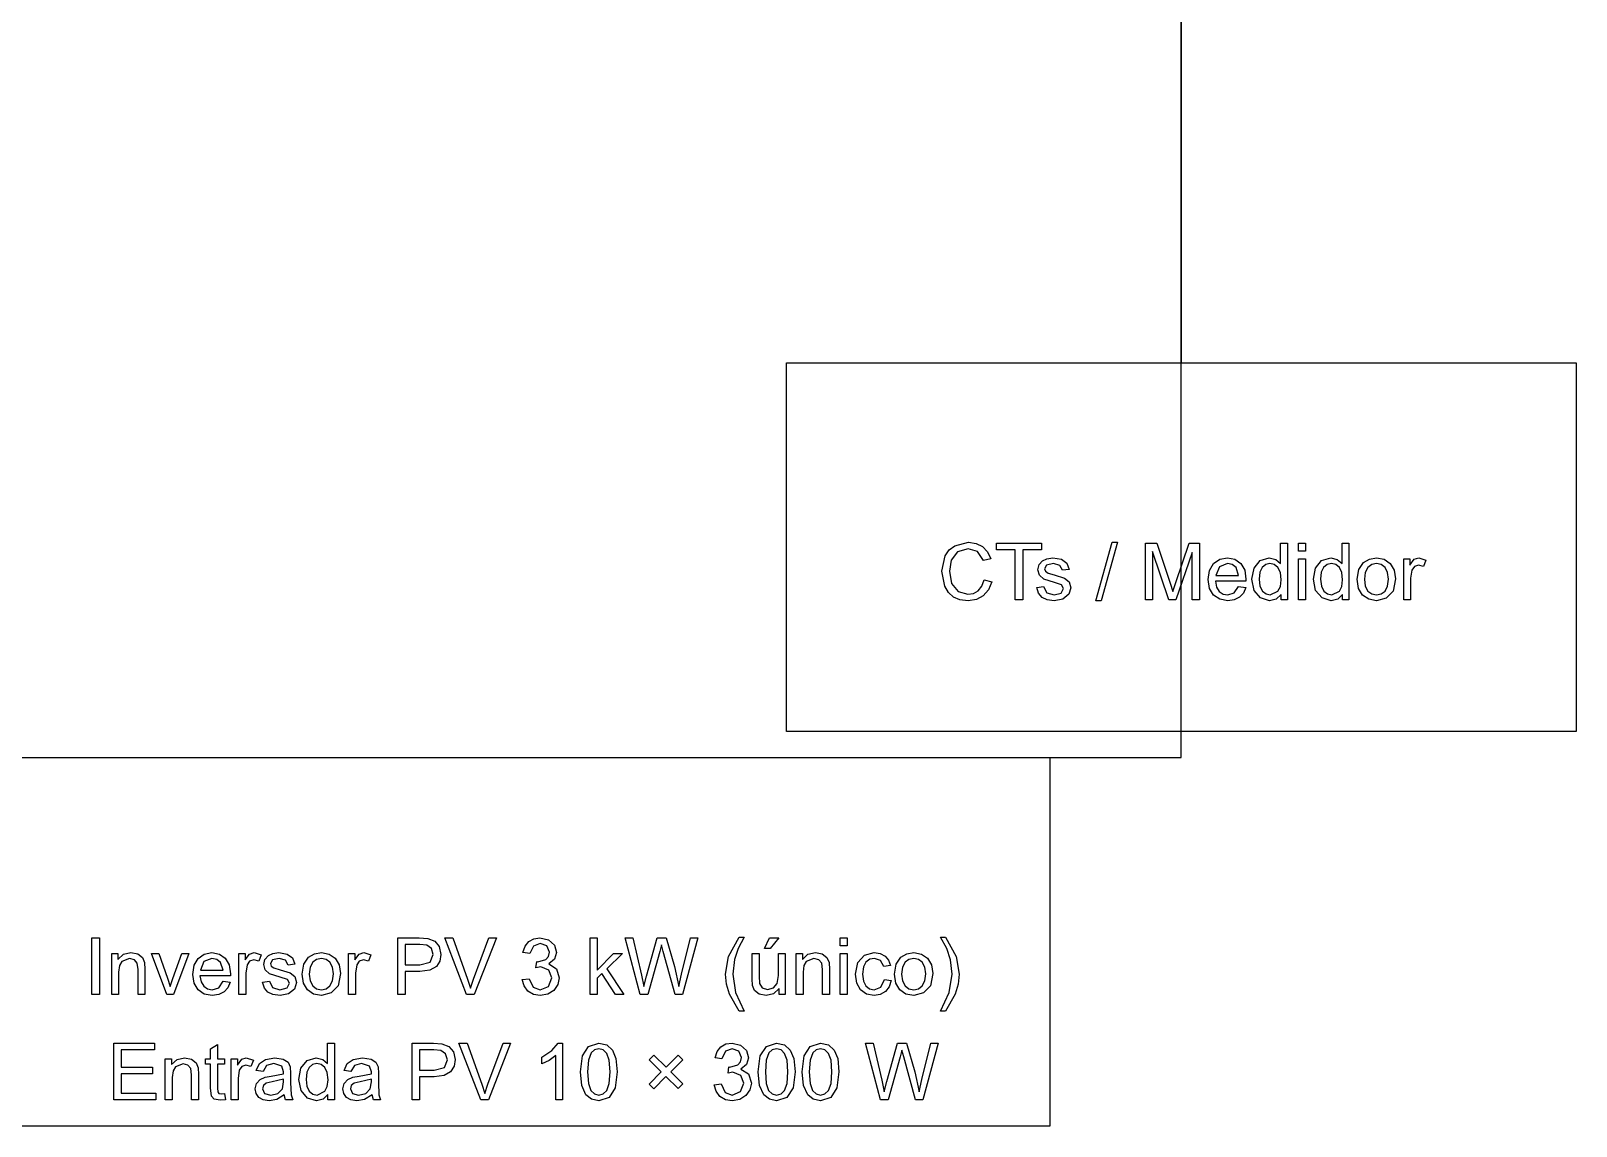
# Model space of a CAD drawing. Extents: x 10 to 410, y -78 to 290.
# Drawn here: x 72.6 to 190, y 124 to 207.2 of the extents above; entities that cross this region are included whole.
import ezdxf

# ---------------------------------------------------------------- set-up
doc = ezdxf.new("R2010")
doc.units = 0

msp = doc.modelspace()

# ---------------------------------------------------------------- linework, layer by layer
at = {"layer": 'Layer 1', "color": 12}
msp.add_lwpolyline([(160, 272), (160, 182)], dxfattribs=at)
at = {"layer": 'Layer 1', "color": 76}
for points in [[(160, 152), (160, 244)], [(110, 152), (160, 152)]]:
    msp.add_lwpolyline(points, dxfattribs=at)
at = {"layer": 'Layer 1', "color": 154}
for points in [[(130, 182), (190, 182), (190, 154), (130, 154), (130, 182)], [(70, 152), (150, 152), (150, 124), (70, 124), (70, 152)]]:
    msp.add_lwpolyline(points, dxfattribs=at)
at = {"layer": 'Layer 1', "color": 7}
for points in [[(145.02197, 165.50586), (145.59033, 165.3623), (145.339843, 164.744872), (144.9458, 164.29297), (144.430907, 164.018313), (143.81201, 163.92676), (143.18213, 163.997073), (142.68115, 164.20801), (142.298827, 164.555178), (142.01904, 165.02832), (141.79346, 166.17969), (142.04834, 167.34863), (142.359618, 167.788818), (142.77783, 168.10742), (143.8208, 168.36816), (144.414062, 168.28613), (144.90479, 168.04004), (145.27759, 167.645263), (145.51709, 167.11719), (144.95752, 166.98535), (144.52393, 167.66797), (143.80908, 167.88184), (142.97998, 167.64453), (142.51416, 167.00586), (142.37939, 166.18262), (142.5376, 165.22461), (143.03564, 164.61523), (143.76514, 164.41309), (144.206057, 164.481938), (144.57373, 164.68848), (144.85132, 165.03052), (145.02197, 165.50586), (145.02197, 165.50586)], [(153.49463, 163.92676), (154.73975, 168.36816), (155.16162, 168.36816), (153.91943, 163.92676), (153.49463, 163.92676)], [(168.89893, 167.68848), (168.89893, 168.29492), (169.42627, 168.29492), (169.42627, 167.68848), (168.89893, 167.68848)], [(149.01221, 164.92871), (149.53369, 165.01071), (149.77686, 164.53024), (150.33936, 164.36325), (150.87842, 164.50974), (151.0542, 164.85837), (150.89893, 165.13962), (150.35986, 165.31833), (149.5542, 165.57028), (149.21436, 165.86618), (149.1001, 166.28513), (149.1938, 166.66892), (149.45454, 166.96481), (149.78852, 167.11716), (150.24556, 167.18166), (150.88716, 167.07619), (151.29731, 166.78908), (151.47895, 166.30861), (150.96333, 166.23831), (150.75825, 166.61331), (150.28364, 166.74808), (149.76509, 166.62796), (149.60981, 166.34671), (149.67431, 166.16214), (149.87645, 166.02151), (150.34228, 165.88675), (151.12157, 165.64065), (151.4702, 165.36526), (151.59618, 164.91409), (151.44091, 164.41605), (150.99853, 164.05569), (150.34228, 163.92972), (149.807607, 163.992707), (149.41649, 164.18167), (149.157217, 164.494412), (149.0122, 164.92874), (149.01221, 164.92871)], [(164.35205, 165.00195), (164.89697, 164.93455), (164.713135, 164.510477), (164.41943, 164.19334), (164.02246, 163.995587), (163.52881, 163.92967), (162.916502, 164.034405), (162.44482, 164.34861), (162.145997, 164.854717), (162.04639, 165.52928), (162.147462, 166.226542), (162.45068, 166.74803), (162.915037, 167.073222), (163.49951, 167.18162), (164.066407, 167.07542), (164.51904, 166.75682), (164.815673, 166.245585), (164.91455, 165.5615), (164.91155, 165.42088), (162.59124, 165.42088), (162.6784, 164.96824), (162.88128, 164.63572), (163.174248, 164.431375), (163.53167, 164.36326), (164.02679, 164.5156), (164.35198, 165.00193), (164.35205, 165.00195)], [(162.62061, 165.85449), (164.35791, 165.85449), (164.15869, 166.44336), (163.869385, 166.671877), (163.50537, 166.74805), (162.89307, 166.50488), (162.62061, 165.85449), (162.62061, 165.85449)], [(165.91064, 165.55273), (165.97363, 165.030518), (166.1626, 164.65918), (166.437255, 164.437255), (166.75732, 164.36328), (167.34326, 164.64453), (167.525637, 165.002685), (167.58643, 165.50879), (167.524905, 166.0625), (167.34033, 166.44629), (167.065675, 166.670412), (166.73389, 166.74512), (166.410887, 166.673342), (166.14502, 166.45801), (165.969235, 166.088135), (165.91064, 165.55273), (165.91064, 165.55273)], [(170.58057, 165.55273), (170.643558, 165.030518), (170.83252, 164.65918), (171.107178, 164.437255), (171.42725, 164.36328), (172.01318, 164.64453), (172.195558, 165.002685), (172.25635, 165.50879), (172.194825, 166.0625), (172.01025, 166.44629), (171.735595, 166.670412), (171.40381, 166.74512), (171.080812, 166.673342), (170.81494, 166.45801), (170.639162, 166.088135), (170.58057, 165.55273), (170.58057, 165.55273)], [(173.36963, 165.55573), (173.489748, 166.30793), (173.8501, 166.83601), (174.295408, 167.095285), (174.82861, 167.18171), (175.411618, 167.076243), (175.87744, 166.75984), (176.182863, 166.260325), (176.28467, 165.59968), (176.10303, 164.65339), (175.57861, 164.12019), (174.82861, 163.92976), (174.237548, 164.034495), (173.771, 164.3487), (173.469973, 164.859932), (173.36963, 165.55573), (173.36963, 165.55573)], [(173.91162, 165.55573), (173.976805, 165.032785), (174.17236, 164.65925), (174.466798, 164.437325), (174.82861, 164.36335), (175.18823, 164.438058), (175.48193, 164.66218), (175.677493, 165.039377), (175.74268, 165.57331), (175.67676, 166.080148), (175.479, 166.44636), (175.186033, 166.670482), (174.82861, 166.74519), (174.466798, 166.671215), (174.17236, 166.44929), (173.976805, 166.07795), (173.91162, 165.55573), (173.91162, 165.55573)], [(109.920898, 135.13379), (110.44824, 135.20409), (110.75586, 134.55663), (111.28906, 134.36034), (111.91602, 134.61815), (112.17383, 135.25683), (111.93652, 135.85448), (111.33301, 136.09179), (110.96094, 136.03319), (111.01954, 136.49608), (111.10454, 136.49008), (111.71099, 136.66587), (111.913138, 136.889257), (111.98052, 137.20786), (111.78423, 137.68833), (111.27739, 137.87876), (110.7647, 137.6854), (110.50103, 137.10532), (109.973683, 137.19902), (110.131887, 137.669232), (110.41314, 138.01933), (110.79766, 138.239057), (111.26568, 138.3123), (111.91314, 138.15996), (112.36431, 137.7498), (112.52251, 137.19609), (112.3731, 136.68925), (111.93071, 136.32597), (112.52251, 135.95976), (112.73345, 135.26835), (112.63091, 134.748332), (112.32329, 134.31328), (111.858937, 134.021042), (111.28618, 133.92363), (110.768357, 134.007857), (110.34575, 134.26054), (110.053516, 134.647262), (109.920948, 135.13359), (109.920898, 135.13379)], [(126.40625, 132.7373), (125.66797, 134.02637), (125.44165, 134.777832), (125.36621, 135.55566), (125.5918, 136.8916), (126.40625, 138.36816), (126.78418, 138.36816), (126.31543, 137.49805), (126.03418, 136.6543), (125.9082, 135.55273), (126.127195, 134.144283), (126.78418, 132.7373), (126.40625, 132.7373)], [(128.32813, 137.49805), (128.71777, 138.31836), (129.40918, 138.31836), (128.76465, 137.49805), (128.32813, 137.49805)], [(134.07324, 137.68848), (134.07324, 138.29492), (134.60059, 138.29492), (134.60059, 137.68848), (134.07324, 137.68848)], [(142.08594, 132.7373), (141.70801, 132.7373), (142.364988, 134.144282), (142.58398, 135.55273), (142.45801, 136.64551), (142.17969, 137.48926), (141.70801, 138.36816), (142.08594, 138.36816), (142.90039, 136.8916), (143.12598, 135.55566), (143.049807, 134.777832), (142.82129, 134.02637), (142.08594, 132.7373), (142.08594, 132.7373)], [(87.186523, 135.00195), (87.731445, 134.93455), (87.547607, 134.510477), (87.253906, 134.19334), (86.856933, 133.995587), (86.363281, 133.92967), (85.750977, 134.034405), (85.279297, 134.34861), (84.980469, 134.854717), (84.880859, 135.52928), (84.981933, 136.226542), (85.285156, 136.74803), (85.749512, 137.073222), (86.333984, 137.18162), (86.900879, 137.07542), (87.353516, 136.75682), (87.650146, 136.245585), (87.749023, 135.5615), (87.746123, 135.42088), (85.42581, 135.42088), (85.51297, 134.96824), (85.715849, 134.63572), (86.008818, 134.431375), (86.36624, 134.36326), (86.861357, 134.51561), (87.186552, 135.00193), (87.186523, 135.00195)], [(85.455078, 135.85449), (87.192383, 135.85449), (86.993164, 136.44336), (86.703858, 136.671877), (86.339844, 136.74805), (85.727539, 136.50488), (85.455078, 135.85449), (85.455078, 135.85449)], [(90.180664, 134.92871), (90.702148, 135.01071), (90.945312, 134.53024), (91.507812, 134.36325), (92.046875, 134.50974), (92.222656, 134.85837), (92.067383, 135.13962), (91.52832, 135.31833), (90.722656, 135.57028), (90.382812, 135.86618), (90.268555, 136.28513), (90.362305, 136.66892), (90.623047, 136.96481), (90.957031, 137.11716), (91.414062, 137.18156), (92.055664, 137.07609), (92.46582, 136.78898), (92.647461, 136.30851), (92.131836, 136.23821), (91.926758, 136.61321), (91.452148, 136.74798), (90.933594, 136.62786), (90.77832, 136.34661), (90.84277, 136.16204), (91.044919, 136.02141), (91.510739, 135.88665), (92.290036, 135.64056), (92.638669, 135.36516), (92.764645, 134.91399), (92.609372, 134.41595), (92.166989, 134.05559), (91.510739, 133.92962), (90.976071, 133.992607), (90.584958, 134.18157), (90.325681, 134.494312), (90.180661, 134.92864), (90.180664, 134.92871)], [(93.195312, 135.55566), (93.315429, 136.30786), (93.675781, 136.83594), (94.121093, 137.095215), (94.654297, 137.18164), (95.237304, 137.076172), (95.703125, 136.75977), (96.008545, 136.260255), (96.110352, 135.59961), (95.928711, 134.65332), (95.404297, 134.12012), (94.654297, 133.92969), (94.063233, 134.034425), (93.59668, 134.34863), (93.295654, 134.859862), (93.195312, 135.55566), (93.195312, 135.55566)], [(93.737305, 135.55566), (93.80249, 135.032715), (93.998047, 134.65918), (94.29248, 134.437255), (94.654297, 134.36328), (95.013916, 134.437988), (95.307617, 134.66211), (95.503173, 135.039308), (95.568359, 135.57324), (95.502441, 136.080077), (95.304687, 136.44629), (95.011718, 136.670412), (94.654297, 136.74512), (94.29248, 136.671145), (93.998047, 136.44922), (93.80249, 136.07788), (93.737305, 135.55566), (93.737305, 135.55566)], [(137.43359, 135.13965), (137.95215, 135.07225), (137.80052, 134.593975), (137.51563, 134.23143), (137.12671, 134.00511), (136.65723, 133.92967), (136.08081, 134.033672), (135.62891, 134.34568), (135.33887, 134.854717), (135.24219, 135.54393), (135.40918, 136.42576), (135.91602, 136.99119), (136.66016, 137.18162), (137.12085, 137.117167), (137.48926, 136.92381), (137.75366, 136.61473), (137.90234, 136.19725), (137.38965, 136.11815), (137.12891, 136.58983), (136.68066, 136.74804), (136.31958, 136.676262), (136.0332, 136.46093), (135.846435, 136.093252), (135.78418, 135.55858), (135.844237, 135.017322), (136.02441, 134.64745), (136.30127, 134.434315), (136.65137, 134.36327), (137.16992, 134.5537), (137.43359, 135.13964), (137.43359, 135.13965)], [(138.20703, 135.55566), (138.327147, 136.30786), (138.6875, 136.83594), (139.132815, 137.095215), (139.66602, 137.18164), (140.249025, 137.076172), (140.71484, 136.75977), (141.020263, 136.260255), (141.12207, 135.59961), (140.94043, 134.65332), (140.41602, 134.12012), (139.66602, 133.92969), (139.074955, 134.034425), (138.6084, 134.34863), (138.307373, 134.859862), (138.20703, 135.55566), (138.20703, 135.55566)], [(138.74902, 135.55566), (138.814208, 135.032715), (139.00977, 134.65918), (139.304202, 134.437255), (139.66602, 134.36328), (140.025635, 134.437988), (140.31934, 134.66211), (140.514895, 135.039308), (140.58008, 135.57324), (140.514162, 136.080077), (140.31641, 136.44629), (140.023438, 136.670412), (139.66602, 136.74512), (139.304203, 136.671145), (139.00977, 136.44922), (138.814208, 136.07788), (138.74902, 135.55566), (138.74902, 135.55566)], [(87.283203, 126.47168), (87.359373, 126.00586), (86.960935, 125.95896), (86.515623, 126.04976), (86.292967, 126.28707), (86.228517, 126.91109), (86.228517, 128.70113), (85.841798, 128.70113), (85.841798, 129.11129), (86.228517, 129.11129), (86.228517, 129.8818), (86.752931, 130.1982), (86.752931, 129.11129), (87.283204, 129.11129), (87.283204, 128.70113), (86.75293, 128.70113), (86.75293, 126.8818), (86.7793, 126.59176), (86.87012, 126.48922), (87.051761, 126.45112), (87.283206, 126.47162), (87.283203, 126.47168)], [(91.827148, 126.38379), (91.261719, 126.03223), (90.681641, 125.92969), (90.228272, 125.991945), (89.893555, 126.17871), (89.687012, 126.465085), (89.618164, 126.82031), (89.720703, 127.23633), (89.993164, 127.54102), (90.374023, 127.71387), (90.842773, 127.79297), (91.783203, 127.97461), (91.786103, 128.1123), (91.636689, 128.56641), (91.036103, 128.74512), (90.485322, 128.61328), (90.224579, 128.15332), (89.708954, 128.22362), (89.9404, 128.75683), (90.40622, 129.0703), (91.112275, 129.18163), (91.759736, 129.08793), (92.125947, 128.85063), (92.290009, 128.4932), (92.316379, 128.00688), (92.316379, 127.30375), (92.348609, 126.37211), (92.483374, 126.00004), (91.932593, 126.00004), (91.827124, 126.38383), (91.827148, 126.38379)], [(98.500977, 126.38379), (97.935547, 126.03223), (97.355469, 125.92969), (96.902099, 125.991945), (96.567383, 126.17871), (96.36084, 126.465085), (96.291992, 126.82031), (96.394531, 127.23633), (96.666992, 127.54102), (97.047852, 127.71387), (97.516602, 127.79297), (98.457031, 127.97461), (98.459931, 128.1123), (98.310517, 128.56641), (97.709931, 128.74512), (97.15915, 128.61328), (96.898407, 128.15332), (96.382782, 128.22362), (96.614228, 128.75683), (97.080048, 129.0703), (97.786103, 129.18163), (98.433564, 129.08793), (98.799775, 128.85063), (98.963837, 128.4932), (98.990207, 128.00688), (98.990207, 127.30375), (99.022437, 126.37211), (99.157203, 126.00004), (98.606421, 126.00004), (98.500953, 126.38383), (98.500977, 126.38379)], [(112.98535, 126), (112.45801, 126), (112.45801, 129.36035), (111.95703, 128.99707), (111.40332, 128.72461), (111.40332, 129.23438), (112.17676, 129.73828), (112.64551, 130.3125), (112.98535, 130.3125), (112.98535, 126)], [(114.33594, 128.11816), (114.49121, 129.34277), (114.95703, 130.06055), (115.73633, 130.3125), (116.34277, 130.17188), (116.77344, 129.77051), (117.04004, 129.13184), (117.13674, 128.11816), (116.98147, 126.89648), (116.51565, 126.17871), (115.73635, 125.92676), (115.181903, 126.038088), (114.76076, 126.37207), (114.44216, 127.076658), (114.33596, 128.11816), (114.33594, 128.11816)], [(114.87793, 128.11816), (114.939453, 127.23706), (115.12402, 126.70898), (115.401612, 126.447507), (115.73633, 126.36035), (116.070312, 126.44824), (116.3457, 126.71191), (116.532472, 127.239257), (116.59473, 128.11816), (116.532472, 129.00073), (116.3457, 129.52734), (116.068847, 129.78882), (115.73047, 129.87598), (115.40381, 129.799075), (115.15039, 129.56836), (114.946045, 129.00952), (114.87793, 128.11816), (114.87793, 128.11816)], [(119.5625, 127.19824), (120.48535, 128.12109), (119.56543, 129.04102), (119.92285, 129.39844), (120.84277, 128.47852), (121.75977, 129.39551), (122.11133, 129.04102), (121.19727, 128.12402), (122.11719, 127.2041), (121.75977, 126.84668), (120.83984, 127.7666), (119.91699, 126.84375), (119.5625, 127.19824)], [(124.51367, 127.13384), (125.04102, 127.20414), (125.34863, 126.55668), (125.88184, 126.36039), (126.50879, 126.6182), (126.7666, 127.25688), (126.5293, 127.85453), (125.92578, 128.09184), (125.55371, 128.03324), (125.61231, 128.49613), (125.69731, 128.49013), (126.30375, 128.66592), (126.505897, 128.889307), (126.57328, 129.20791), (126.37699, 129.68838), (125.87016, 129.87881), (125.35746, 129.68545), (125.09379, 129.10537), (124.56645, 129.19907), (124.724662, 129.669282), (125.0059, 130.01938), (125.39042, 130.239107), (125.85844, 130.31235), (126.5059, 130.16001), (126.95707, 129.74985), (127.11527, 129.19614), (126.96586, 128.6893), (126.52348, 128.32602), (127.11527, 127.95981), (127.32621, 127.2684), (127.223672, 126.748382), (126.91606, 126.31333), (126.451702, 126.021092), (125.87895, 125.92368), (125.361127, 126.007907), (124.93852, 126.26059), (124.646282, 126.647312), (124.51371, 127.13364), (124.51367, 127.13384)], [(127.84766, 128.11821), (128.00293, 129.34282), (128.46875, 130.0606), (129.24805, 130.31255), (129.85449, 130.17193), (130.28516, 129.77056), (130.55176, 129.13189), (130.64846, 128.11821), (130.49318, 126.89653), (130.02736, 126.17876), (129.24807, 125.92681), (128.693623, 126.038138), (128.27248, 126.37212), (127.95388, 127.076708), (127.84768, 128.11821), (127.84766, 128.11821)], [(128.38965, 128.11821), (128.451172, 127.23711), (128.63574, 126.70903), (128.913332, 126.447558), (129.24805, 126.3604), (129.582032, 126.44829), (129.85742, 126.71196), (130.044192, 127.239308), (130.10645, 128.11821), (130.044192, 129.00078), (129.85742, 129.52739), (129.580567, 129.78887), (129.24219, 129.87603), (128.91553, 129.799125), (128.66211, 129.56841), (128.457765, 129.00957), (128.38965, 128.11821), (128.38965, 128.11821)], [(131.18457, 128.11821), (131.33984, 129.34282), (131.80566, 130.0606), (132.58496, 130.31255), (133.19141, 130.17193), (133.62207, 129.77056), (133.88867, 129.13189), (133.98537, 128.11821), (133.8301, 126.89653), (133.36428, 126.17876), (132.58498, 125.92681), (132.03054, 126.038138), (131.6094, 126.37212), (131.290793, 127.076708), (131.18459, 128.11821), (131.18457, 128.11821)], [(131.72656, 128.11821), (131.788085, 127.23711), (131.97266, 126.70903), (132.250245, 126.447558), (132.58496, 126.3604), (132.918945, 126.44829), (133.19434, 126.71196), (133.381105, 127.239308), (133.44336, 128.11821), (133.381105, 129.00078), (133.19434, 129.52739), (132.91748, 129.78887), (132.5791, 129.87603), (132.25244, 129.799125), (131.99902, 129.56841), (131.794675, 129.00957), (131.72656, 128.11821), (131.72656, 128.11821)], [(93.485352, 127.55273), (93.54834, 127.030518), (93.737305, 126.65918), (94.011963, 126.437255), (94.332031, 126.36328), (94.917969, 126.64453), (95.100342, 127.002685), (95.161133, 127.50879), (95.099609, 128.0625), (94.915039, 128.44629), (94.640381, 128.670412), (94.308594, 128.74512), (93.985596, 128.673343), (93.719727, 128.45801), (93.543946, 128.088135), (93.485352, 127.55273), (93.485352, 127.55273)], [(91.783208, 127.56152), (90.92188, 127.3623), (90.461919, 127.25684), (90.253911, 127.08398), (90.180671, 126.83496), (90.338874, 126.4834), (90.807624, 126.34277), (91.349616, 126.47461), (91.698249, 126.84082), (91.783209, 127.36816), (91.783208, 127.56152)], [(98.457027, 127.56152), (97.595699, 127.3623), (97.135738, 127.25684), (96.92773, 127.08398), (96.85449, 126.83496), (97.012693, 126.4834), (97.481443, 126.34277), (98.023435, 126.47461), (98.372068, 126.84082), (98.457028, 127.36816), (98.457027, 127.56152)]]:
    msp.add_lwpolyline(points, dxfattribs=at)
for points in [[(147.3833, 164), (147.3833, 167.78809), (145.96826, 167.78809), (145.96826, 168.29492), (149.37256, 168.29492), (149.37256, 167.78809), (147.95166, 167.78809), (147.95166, 164), (147.3833, 164)], [(157.27393, 164), (157.27393, 168.29492), (158.12939, 168.29492), (159.146, 165.25391), (159.35107, 164.61816), (159.57959, 165.30664), (160.60791, 168.29492), (161.37256, 168.29492), (161.37256, 164), (160.82471, 164), (160.82471, 167.59473), (159.57666, 164), (159.06396, 164), (157.82178, 167.65625), (157.82178, 164), (157.27393, 164)], [(167.57764, 164), (167.57764, 164.39258), (167.21216, 164.045412), (166.70752, 163.92969), (166.02197, 164.13477), (165.53857, 164.70605), (165.36865, 165.55273), (165.52393, 166.39648), (165.98975, 166.97949), (166.68408, 167.18164), (167.18506, 167.06152), (167.54248, 166.75391), (167.54248, 168.29492), (168.06689, 168.29492), (168.06689, 164), (167.57764, 164)], [(172.24756, 164), (172.24756, 164.39258), (171.88208, 164.045412), (171.37744, 163.92969), (170.69189, 164.13477), (170.2085, 164.70605), (170.03857, 165.55273), (170.19385, 166.39648), (170.65967, 166.97949), (171.354, 167.18164), (171.85498, 167.06152), (172.2124, 166.75391), (172.2124, 168.29492), (172.73682, 168.29492), (172.73682, 164), (172.24756, 164)], [(168.89893, 164), (168.89893, 167.11133), (169.42627, 167.11133), (169.42627, 164), (168.89893, 164)], [(176.89697, 164), (176.89697, 167.11133), (177.37158, 167.11133), (177.37158, 166.63965), (177.70557, 167.07617), (178.04541, 167.18164), (178.5874, 167.01172), (178.40576, 166.52246), (178.01904, 166.63672), (177.7085, 166.53125), (177.51221, 166.24414), (177.42431, 165.62891), (177.42431, 164), (176.89697, 164)], [(77.216797, 134), (77.216797, 138.29492), (77.785156, 138.29492), (77.785156, 134), (77.216797, 134)], [(100.460937, 134), (100.460937, 138.29492), (102.081055, 138.29492), (102.734375, 138.25392), (103.264648, 138.05177), (103.607422, 137.63868), (103.739258, 137.05274), (103.6521, 136.546637), (103.390625, 136.12403), (102.901367, 135.840583), (102.130859, 135.7461), (101.029297, 135.7461), (101.029297, 134), (100.460937, 134)], [(101.029297, 136.25293), (102.139648, 136.25293), (102.921875, 136.45801), (103.15332, 137.03516), (103.015625, 137.49512), (102.658203, 137.75), (102.12793, 137.7881), (101.029297, 137.7881), (101.029297, 136.25293)], [(105.69043, 134), (104.026367, 138.29492), (104.641602, 138.29492), (105.757812, 135.1748), (105.983398, 134.47168), (106.214844, 135.1748), (107.375, 138.29492), (107.955078, 138.29492), (106.273437, 134), (105.69043, 134)], [(115.07129, 134), (115.07129, 138.29492), (115.59863, 138.29492), (115.59863, 135.8457), (116.84668, 137.11133), (117.5293, 137.11133), (116.33984, 135.95703), (117.64941, 134), (116.99902, 134), (115.9707, 135.59082), (115.59863, 135.2334), (115.59863, 134), (115.07129, 134)], [(118.88574, 134), (117.74609, 138.29492), (118.3291, 138.29492), (118.98242, 135.47949), (119.16406, 134.60059), (119.35742, 135.39453), (120.1748, 138.29492), (120.86035, 138.29492), (121.47559, 136.12109), (121.80957, 134.60059), (122.02344, 135.53516), (122.69727, 138.29492), (123.26855, 138.29492), (122.09082, 134), (121.54297, 134), (120.6377, 137.27246), (120.50293, 137.77637), (120.37695, 137.27246), (119.46582, 134), (118.88574, 134)], [(78.719727, 134), (78.719727, 137.11133), (79.194336, 137.11133), (79.194336, 136.66895), (79.613281, 137.053467), (80.18457, 137.18164), (80.700195, 137.0791), (81.054687, 136.81543), (81.21875, 136.42578), (81.24805, 135.91309), (81.24805, 134), (80.720706, 134), (80.720706, 135.89258), (80.659186, 136.37305), (80.439459, 136.62793), (80.073248, 136.72463), (79.49024, 136.51076), (79.307867, 136.20095), (79.247076, 135.69924), (79.247076, 134), (78.719727, 134)], [(82.920898, 134), (81.737305, 137.11133), (82.293945, 137.11133), (82.961914, 135.24805), (83.161133, 134.62109), (83.357422, 135.21289), (84.048828, 137.11133), (84.59082, 137.11133), (83.413086, 134), (82.920898, 134)], [(88.387695, 134), (88.387695, 137.11133), (88.862305, 137.11133), (88.862305, 136.63965), (89.196289, 137.07617), (89.536133, 137.18164), (90.078125, 137.01172), (89.896484, 136.52246), (89.509766, 136.63672), (89.199219, 136.53125), (89.00293, 136.24414), (88.91504, 135.62891), (88.91504, 134), (88.387695, 134)], [(96.722656, 134), (96.722656, 137.11133), (97.197266, 137.11133), (97.197266, 136.63965), (97.53125, 137.07617), (97.871094, 137.18164), (98.413086, 137.01172), (98.231445, 136.52246), (97.844727, 136.63672), (97.53418, 136.53125), (97.337891, 136.24414), (97.25, 135.62891), (97.25, 134), (96.722656, 134)], [(129.43555, 134), (129.43555, 134.45703), (129.007083, 134.061525), (128.44824, 133.92969), (127.93262, 134.03516), (127.57813, 134.29883), (127.41699, 134.69141), (127.38479, 135.18359), (127.38479, 137.11133), (127.91213, 137.11133), (127.91213, 135.38574), (127.94433, 134.8291), (128.15526, 134.50098), (128.5537, 134.38379), (128.99901, 134.50391), (129.29198, 134.83496), (129.37988, 135.44434), (129.37988, 137.11133), (129.90723, 137.11133), (129.90723, 134), (129.43555, 134)], [(130.7334, 134), (130.7334, 137.11133), (131.20801, 137.11133), (131.20801, 136.66895), (131.626953, 137.053467), (132.19824, 137.18164), (132.71387, 137.0791), (133.06836, 136.81543), (133.23242, 136.42578), (133.26172, 135.91309), (133.26172, 134), (132.73438, 134), (132.73438, 135.89258), (132.67288, 136.37305), (132.45316, 136.62793), (132.08694, 136.72463), (131.50394, 136.51076), (131.321563, 136.20095), (131.26077, 135.69924), (131.26077, 134), (130.7334, 134)], [(134.07324, 134), (134.07324, 137.11133), (134.60059, 137.11133), (134.60059, 134), (134.07324, 134)], [(78.87207, 126), (78.87207, 130.29492), (81.977539, 130.29492), (81.977539, 129.78809), (79.44043, 129.78809), (79.44043, 128.47266), (81.816406, 128.47266), (81.816406, 127.96875), (79.44043, 127.96875), (79.44043, 126.50684), (82.077148, 126.50684), (82.077148, 126), (78.87207, 126)], [(82.794922, 126), (82.794922, 129.11133), (83.269531, 129.11133), (83.269531, 128.66895), (83.688477, 129.053467), (84.259766, 129.18164), (84.775391, 129.0791), (85.129883, 128.81543), (85.293945, 128.42578), (85.323245, 127.91309), (85.323245, 126), (84.795901, 126), (84.795901, 127.89258), (84.734381, 128.37305), (84.514654, 128.62793), (84.148443, 128.72463), (83.565436, 128.51076), (83.383063, 128.20095), (83.322272, 127.69924), (83.322272, 126), (82.794922, 126)], [(87.792969, 126), (87.792969, 129.11133), (88.267578, 129.11133), (88.267578, 128.63965), (88.601562, 129.07617), (88.941406, 129.18164), (89.483398, 129.01172), (89.301758, 128.52246), (88.915039, 128.63672), (88.604492, 128.53125), (88.408203, 128.24414), (88.320313, 127.62891), (88.320313, 126), (87.792969, 126)], [(95.152344, 126), (95.152344, 126.39258), (94.786865, 126.045413), (94.282227, 125.92969), (93.59668, 126.13477), (93.113281, 126.70605), (92.943359, 127.55273), (93.098633, 128.39648), (93.564453, 128.97949), (94.258789, 129.18164), (94.759766, 129.06152), (95.117187, 128.75391), (95.117187, 130.29492), (95.641602, 130.29492), (95.641602, 126), (95.152344, 126)], [(101.541992, 126), (101.541992, 130.29492), (103.162109, 130.29492), (103.81543, 130.25392), (104.345703, 130.05177), (104.688477, 129.63868), (104.820312, 129.05274), (104.733154, 128.546637), (104.47168, 128.12403), (103.982422, 127.840583), (103.211914, 127.7461), (102.110352, 127.7461), (102.110352, 126), (101.541992, 126)], [(102.110352, 128.25293), (103.220703, 128.25293), (104.00293, 128.45801), (104.234375, 129.03516), (104.09668, 129.49512), (103.739258, 129.75), (103.208984, 129.7881), (102.110352, 129.7881), (102.110352, 128.25293)], [(106.771484, 126), (105.107422, 130.29492), (105.722656, 130.29492), (106.838867, 127.1748), (107.064453, 126.47168), (107.295898, 127.1748), (108.456055, 130.29492), (109.036133, 130.29492), (107.354492, 126), (106.771484, 126)], [(137.15234, 126), (136.0127, 130.29492), (136.5957, 130.29492), (137.24902, 127.47949), (137.43066, 126.60059), (137.62402, 127.39453), (138.44141, 130.29492), (139.12695, 130.29492), (139.74219, 128.12109), (140.07617, 126.60059), (140.29004, 127.53516), (140.96387, 130.29492), (141.53516, 130.29492), (140.35742, 126), (139.80957, 126), (138.9043, 129.27246), (138.76953, 129.77637), (138.64355, 129.27246), (137.73242, 126), (137.15234, 126)]]:
    msp.add_lwpolyline(points, close=True, dxfattribs=at)

doc.saveas('drawing.dxf')
